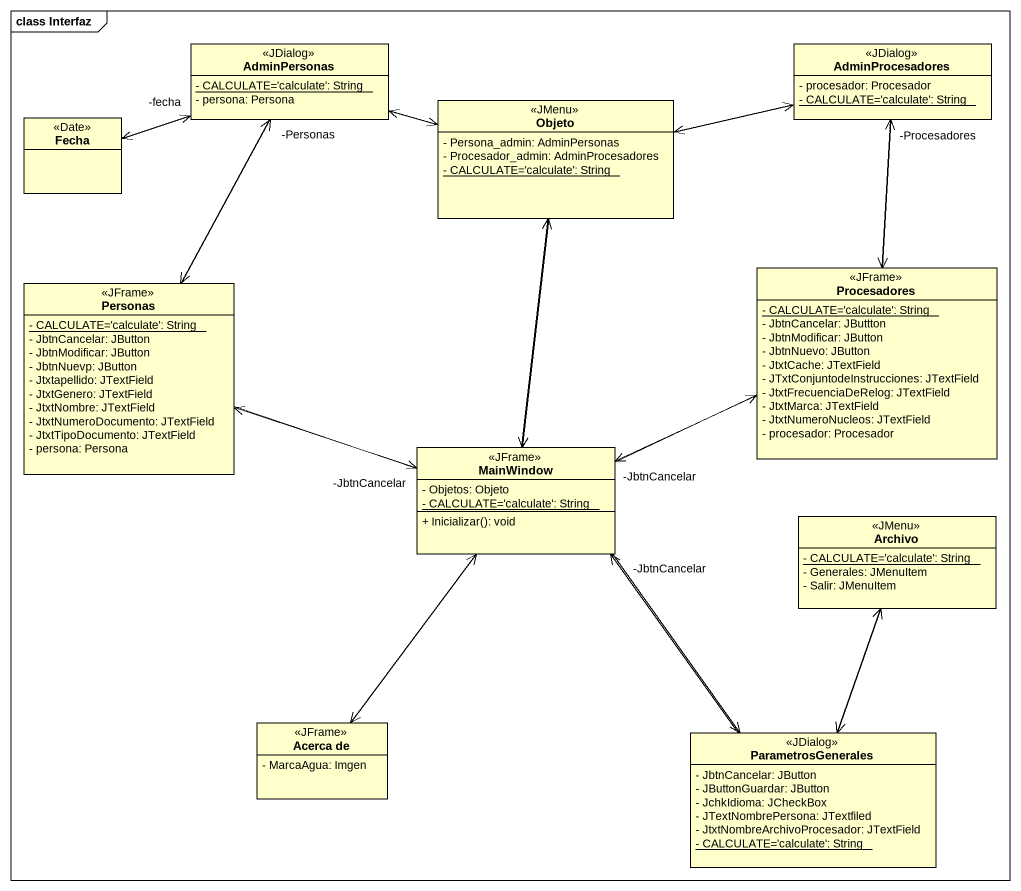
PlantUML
@startuml
mainframe class Interfaz
hide circle
hide empty members
skinparam classAttributeIconSize 0
class AdminPersonas <<JDialog>> {
  {static} - CALCULATE='calculate': String
  - persona: Persona
}
class AdminProcesadores <<JDialog>> {
  - procesador: Procesador
  {static} - CALCULATE='calculate': String
}
class Fecha <<Date>>
class Objeto <<JMenu>> {
  - Persona_admin: AdminPersonas
  - Procesador_admin: AdminProcesadores
  {static} - CALCULATE='calculate': String
}
class Personas <<JFrame>> {
  {static} - CALCULATE='calculate': String
  - JbtnCancelar: JButton
  - JbtnModificar: JButton
  - JbtnNuevp: JButton
  - Jtxtapellido: JTextField
  - JtxtGenero: JTextField
  - JtxtNombre: JTextField
  - JtxtNumeroDocumento: JTextField
  - JtxtTipoDocumento: JTextField
  - persona: Persona
}
class Procesadores <<JFrame>> {
  {static} - CALCULATE='calculate': String
  - JbtnCancelar: JButtton
  - JbtnModificar: JButton
  - JbtnNuevo: JButton
  - JtxtCache: JTextField
  - JTxtConjuntodeInstrucciones: JTextField
  - JtxtFrecuenciaDeRelog: JTextField
  - JtxtMarca: JTextField
  - JtxtNumeroNucleos: JTextField
  - procesador: Procesador
}
class MainWindow <<JFrame>> {
  - Objetos: Objeto
  {static} - CALCULATE='calculate': String
  + Inicializar(): void
}
class Archivo <<JMenu>> {
  {static} - CALCULATE='calculate': String
  - Generales: JMenuItem
  - Salir: JMenuItem
}
class "Acerca de" as Acerca_de <<JFrame>> {
  - MarcaAgua: Imgen
}
class ParametrosGenerales <<JDialog>> {
  - JbtnCancelar: JButton
  - JButtonGuardar: JButton
  - JchkIdioma: JCheckBox
  - JTextNombrePersona: JTextfiled
  - JtxtNombreArchivoProcesador: JTextField
  {static} - CALCULATE='calculate': String
}
AdminPersonas -left-> Fecha
AdminPersonas -right-> Objeto
AdminPersonas --> Personas
AdminProcesadores -left-> Objeto
AdminProcesadores --> Procesadores
Fecha -right-> "-fecha" AdminPersonas
Objeto -left-> AdminPersonas
Objeto -right-> AdminProcesadores
Objeto --> MainWindow
Personas -up-> "-Personas" AdminPersonas
Personas -right-> "-JbtnCancelar" MainWindow
Procesadores -up-> "-Procesadores" AdminProcesadores
Procesadores -left-> "-JbtnCancelar" MainWindow
MainWindow -up-> Objeto
MainWindow -left-> Personas
MainWindow -right-> Procesadores
MainWindow --> Acerca_de
MainWindow --> ParametrosGenerales
Archivo --> ParametrosGenerales
Acerca_de -up-> MainWindow
ParametrosGenerales -up-> "-JbtnCancelar" MainWindow
ParametrosGenerales -up-> Archivo
@enduml
